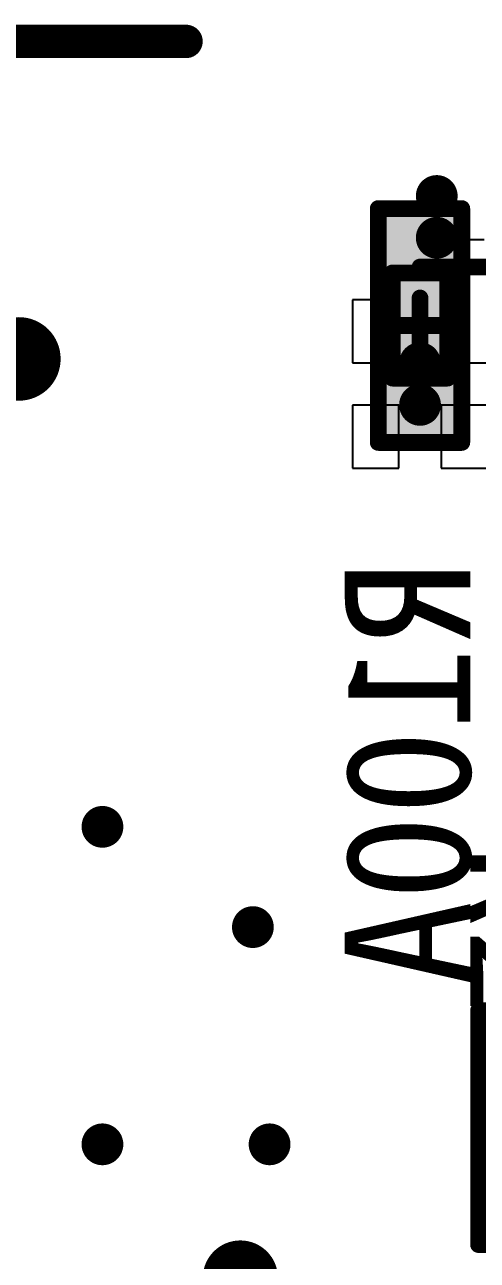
# Model space of a CAD drawing. Header units: millimetres. Extents: x 15 to 120, y 22 to 104.
# Drawn here: x 78.04 to 80.74, y 77.11 to 84.5 of the extents above; entities that cross this region are included whole.
import ezdxf

# ---------------------------------------------------------------- set-up
doc = ezdxf.new("R2010")
doc.units = ezdxf.units.MM
for name, color, linetype in [('BottomLayer', 5, 'Continuous'), ('BottomOverlay', 54, 'Continuous'), ('BottomPaste', 16, 'Continuous'), ('BottomSolder', 6, 'Continuous'), ('Mechanical13', 56, 'Continuous'), ('Mechanical15', 56, 'Continuous'), ('MultiLayer', 9, 'Continuous'), ('TopLayer', 1, 'Continuous'), ('TopOverlay', 2, 'Continuous')]:
    doc.layers.add(name, color=color, linetype=linetype)

msp = doc.modelspace()

# ---------------------------------------------------------------- linework, layer by layer
at = {"layer": 'BottomLayer'}
for p, q in [((80.6500038, 83.40000083999999), (80.15000479999999, 83.40000083999999)), ((80.15000479999999, 83.40000083999999), (80.15000479999999, 82.85399989999999)), ((80.6500038, 83.21236087999999), (80.6500038, 83.40000083999999)), ((80.78274927999999, 83.21236087999999), (80.6500038, 83.21236087999999)), ((80.15000479999999, 82.85399989999999), (79.99600459999999, 82.85399989999999)), ((79.99600459999999, 82.85399989999999), (79.99600459999999, 82.4770004)), ((79.99600459999999, 82.4770004), (80.80400399999999, 82.4770004)), ((80.2730043, 82.22300039999999), (79.99600459999999, 82.22300039999999)), ((79.99600459999999, 82.22300039999999), (79.99600459999999, 81.84600089999999)), ((80.2730043, 81.84600089999999), (80.2730043, 82.22300039999999)), ((80.80400399999999, 82.22300039999999), (80.5270043, 82.22300039999999)), ((80.5270043, 82.22300039999999), (80.5270043, 81.84600089999999)), ((79.99600459999999, 81.84600089999999), (80.2730043, 81.84600089999999)), ((80.5270043, 81.84600089999999), (80.80400399999999, 81.84600089999999))]:
    msp.add_line(p, q, dxfattribs=at)
at = {"layer": 'BottomLayer', "const_width": 0.0999998}
msp.add_lwpolyline([(80.40000429999999, 83.05000154), (80.85000086, 83.05000154)], dxfattribs=at)
at = {"layer": 'BottomLayer'}
for points, const_width in [([(80.37500562, 83.05000154, 1), (80.42500298, 83.05000154, 1)], 0.0499999), ([(77.8749776, 82.4999747, 1), (78.12497456, 82.4999747, 1)], 0.2499995), ([(80.33750252, 82.47500142, 1), (80.46250099999999, 82.47500142, 1)], 0.12499848), ([(80.33750252, 82.22499938, 1), (80.46250099999999, 82.22499938, 1)], 0.12499848), ([(78.43750123999999, 79.70000062, 1), (78.56249971999999, 79.70000062, 1)], 0.12499848), ([(78.43750123999999, 77.79999934, 1), (78.56249971999999, 77.79999934, 1)], 0.12499848), ([(79.43750177999999, 77.79999934, 1), (79.56250026, 77.79999934, 1)], 0.12499848)]:
    msp.add_lwpolyline(points, format="xyb", close=True, dxfattribs=dict(at, const_width=const_width))
for points in [[(80.2500046, 82.80000204), (80.550004, 82.80000204), (80.2500046, 83.30000104), (80.550004, 83.30000104)], [(80.2500046, 82.1000009), (80.550004, 82.1000009), (80.2500046, 82.5999999), (80.550004, 82.5999999)]]:
    msp.add_solid(points, dxfattribs=at)
at = {"layer": 'BottomPaste'}
for points in [[(80.2500046, 82.80000204), (80.550004, 82.80000204), (80.2500046, 83.30000104), (80.550004, 83.30000104)], [(80.2500046, 82.80000204), (80.550004, 82.80000204), (80.2500046, 83.30000104), (80.550004, 83.30000104)], [(80.2500046, 82.1000009), (80.550004, 82.1000009), (80.2500046, 82.5999999), (80.550004, 82.5999999)], [(80.2500046, 82.1000009), (80.550004, 82.1000009), (80.2500046, 82.5999999), (80.550004, 82.5999999)]]:
    msp.add_solid(points, dxfattribs=at)
at = {"layer": 'BottomSolder'}
for points in [[(80.2000047, 82.75000213999999), (80.60000389999999, 82.75000213999999), (80.2000047, 83.35000094), (80.60000389999999, 83.35000094)], [(80.2000047, 82.75000213999999), (80.60000389999999, 82.75000213999999), (80.2000047, 83.35000094), (80.60000389999999, 83.35000094)], [(80.2000047, 82.050001), (80.60000389999999, 82.050001), (80.2000047, 82.64999979999999), (80.60000389999999, 82.64999979999999)], [(80.2000047, 82.050001), (80.60000389999999, 82.050001), (80.2000047, 82.64999979999999), (80.60000389999999, 82.64999979999999)]]:
    msp.add_solid(points, dxfattribs=at)
at = {"layer": 'Mechanical13', "const_width": 0.0999998}
for points in [[(80.23500336, 83.01500034), (80.56500523999999, 83.01500034)], [(80.23500336, 82.3850016), (80.23500336, 83.01500034)], [(80.56500523999999, 82.3850016), (80.56500523999999, 83.01500034)], [(80.23500336, 82.3850016), (80.56500523999999, 82.3850016)]]:
    msp.add_lwpolyline(points, dxfattribs=at)
at = {"layer": 'Mechanical13', "const_width": 0.0499999}
for points in [[(80.21000468, 83.01500034, 1), (80.26000203999999, 83.01500034, 1)], [(80.21000468, 83.01500034, 1), (80.26000203999999, 83.01500034, 1)], [(80.54000656, 83.01500034, 1), (80.59000392, 83.01500034, 1)], [(80.54000656, 83.01500034, 1), (80.59000392, 83.01500034, 1)], [(80.21000468, 82.3850016, 1), (80.26000203999999, 82.3850016, 1)], [(80.21000468, 82.3850016, 1), (80.26000203999999, 82.3850016, 1)], [(80.54000656, 82.3850016, 1), (80.59000392, 82.3850016, 1)], [(80.54000656, 82.3850016, 1), (80.59000392, 82.3850016, 1)]]:
    msp.add_lwpolyline(points, format="xyb", close=True, dxfattribs=at)
at = {"layer": 'Mechanical15', "const_width": 0.0999998}
for points in [[(80.15000479999999, 83.40000083999999), (80.6500038, 83.40000083999999)], [(80.15000479999999, 82.00000109999999), (80.15000479999999, 83.40000083999999)], [(80.6500038, 82.00000109999999), (80.6500038, 83.40000083999999)], [(80.40000429999999, 82.53500129999999), (80.40000429999999, 82.86500063999999)], [(80.23500336, 82.69999969999999), (80.56500523999999, 82.69999969999999)], [(80.15000479999999, 82.00000109999999), (80.6500038, 82.00000109999999)], [(80.75001121999999, 78.60000027999999), (81.24998482, 78.60000027999999)], [(80.75001121999999, 77.20000308), (80.75001121999999, 78.60000027999999)], [(80.75001121999999, 77.20000308), (81.24998482, 77.20000308)]]:
    msp.add_lwpolyline(points, dxfattribs=at)
at = {"layer": 'Mechanical15', "const_width": 0.0499999}
for points in [[(80.12500612, 83.40000083999999, 1), (80.17500348, 83.40000083999999, 1)], [(80.12500612, 83.40000083999999, 1), (80.17500348, 83.40000083999999, 1)], [(80.62500512, 83.40000083999999, 1), (80.67500247999999, 83.40000083999999, 1)], [(80.62500512, 83.40000083999999, 1), (80.67500247999999, 83.40000083999999, 1)], [(80.37500562, 82.86500063999999, 1), (80.42500298, 82.86500063999999, 1)], [(80.21000468, 82.69999969999999, 1), (80.26000203999999, 82.69999969999999, 1)], [(80.54000656, 82.69999969999999, 1), (80.59000392, 82.69999969999999, 1)], [(80.37500562, 82.53500129999999, 1), (80.42500298, 82.53500129999999, 1)], [(80.12500612, 82.00000109999999, 1), (80.17500348, 82.00000109999999, 1)], [(80.12500612, 82.00000109999999, 1), (80.17500348, 82.00000109999999, 1)], [(80.62500512, 82.00000109999999, 1), (80.67500247999999, 82.00000109999999, 1)], [(80.62500512, 82.00000109999999, 1), (80.67500247999999, 82.00000109999999, 1)], [(80.72501254, 78.60000027999999, 1), (80.7750099, 78.60000027999999, 1)], [(80.72501254, 78.60000027999999, 1), (80.7750099, 78.60000027999999, 1)], [(80.72501254, 77.20000308, 1), (80.7750099, 77.20000308, 1)], [(80.72501254, 77.20000308, 1), (80.7750099, 77.20000308, 1)]]:
    msp.add_lwpolyline(points, format="xyb", close=True, dxfattribs=at)
at = {"layer": 'MultiLayer'}
for points, const_width in [([(80.43750232, 83.47500196, 1), (80.5625008, 83.47500196, 1)], 0.12499848), ([(80.43750232, 83.22499992, 1), (80.5625008, 83.22499992, 1)], 0.12499848), ([(77.8749776, 82.4999747, 1), (78.12497456, 82.4999747, 1)], 0.2499995), ([(80.33750252, 82.47500142, 1), (80.46250099999999, 82.47500142, 1)], 0.12499848), ([(80.33750252, 82.22499938, 1), (80.46250099999999, 82.22499938, 1)], 0.12499848), ([(78.43750123999999, 79.70000062, 1), (78.56249971999999, 79.70000062, 1)], 0.12499848), ([(79.33750198, 79.09999927999999, 1), (79.46250046, 79.09999927999999, 1)], 0.12499848), ([(78.43750123999999, 77.79999934, 1), (78.56249971999999, 77.79999934, 1)], 0.12499848), ([(79.43750177999999, 77.79999934, 1), (79.56250026, 77.79999934, 1)], 0.12499848), ([(79.21250096, 77.00000093999999, 1), (79.43749924, 77.00000093999999, 1)], 0.22499828)]:
    msp.add_lwpolyline(points, format="xyb", close=True, dxfattribs=dict(at, const_width=const_width))
at = {"layer": 'TopLayer'}
for points, const_width in [([(80.43750232, 83.47500196, 1), (80.5625008, 83.47500196, 1)], 0.12499848), ([(80.43750232, 83.22499992, 1), (80.5625008, 83.22499992, 1)], 0.12499848), ([(77.8749776, 82.4999747, 1), (78.12497456, 82.4999747, 1)], 0.2499995), ([(79.33750198, 79.09999927999999, 1), (79.46250046, 79.09999927999999, 1)], 0.12499848)]:
    msp.add_lwpolyline(points, format="xyb", close=True, dxfattribs=dict(at, const_width=const_width))
at = {"layer": 'TopOverlay', "const_width": 0.1999996}
msp.add_lwpolyline([(70.00000224, 84.40000137999999), (79.00000202, 84.40000137999999)], dxfattribs=at)
at = {"layer": 'TopOverlay', "const_width": 0.0999998}
msp.add_lwpolyline([(78.95000212, 84.40000137999999, 1), (79.05000192, 84.40000137999999, 1)], format="xyb", close=True, dxfattribs=at)

# ---------------------------------------------------------------- texts
at = {"layer": 'BottomOverlay', "text_generation_flag": 2}
msp.add_text('R100A', height=0.75000104, rotation=90, dxfattribs=at).set_placement((80.70000116, 81.29999996))
at = {"layer": 'TopOverlay'}
msp.add_text('R2', height=0.75000104, rotation=270, dxfattribs=at).set_placement((80.70000116, 79.60000081999999))

doc.saveas('drawing.dxf')
